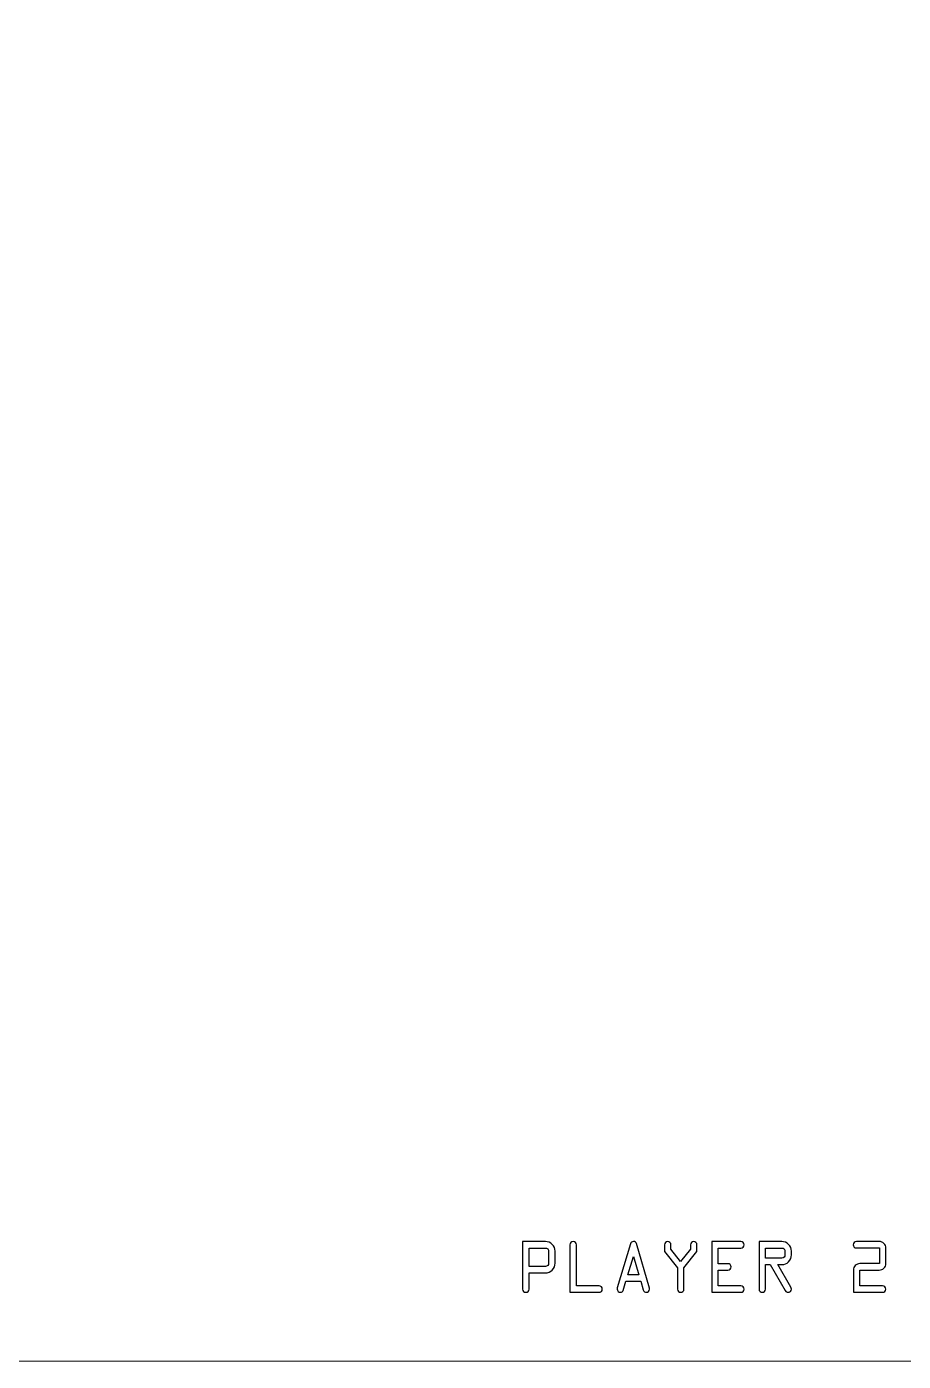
# Model space of a CAD drawing. Header units: centimetres. Extents: x -24.7 to -6.6, y 0.1 to 22.
# Drawn here: x -20.83 to -17.27, y 0.07 to 5.49 of the extents above; entities that cross this region are included whole.
import ezdxf

# ---------------------------------------------------------------- set-up
doc = ezdxf.new("R2010")
doc.units = ezdxf.units.CM
doc.header["$MEASUREMENT"] = 0
doc.layers.add('Layer 1', color=7, linetype='Continuous')

msp = doc.modelspace()

# ---------------------------------------------------------------- linework, layer by layer
at = {"layer": 'Layer 1', "lineweight": 20}
msp.add_open_spline([(-24.23734, 10.9532), (-24.23734, 10.9532), (-7.01586, 10.9532), (-7.01586, 10.9532), (-7.01586, 10.9532), (-6.78356, 10.9532), (-6.5935, 10.76314), (-6.5935, 10.53084), (-6.5935, 10.53084), (-6.5935, 10.53084), (-6.5935, 0.49496), (-6.5935, 0.49496), (-6.5935, 0.49496), (-6.5935, 0.26266), (-6.78356, 0.0726), (-7.01586, 0.0726), (-7.01586, 0.0726), (-7.01586, 0.0726), (-24.23734, 0.0726), (-24.23734, 0.0726), (-24.23734, 0.0726), (-24.46964, 0.0726), (-24.6597, 0.26266), (-24.6597, 0.49496), (-24.6597, 0.49496), (-24.6597, 0.49496), (-24.6597, 10.53084), (-24.6597, 10.53084), (-24.6597, 10.53084), (-24.6597, 10.76314), (-24.46964, 10.9532), (-24.23734, 10.9532)], degree=3, knots=[0, 0, 0, 0, 0.1111111, 0.1111111, 0.1111111, 0.1111111, 0.2222222, 0.2222222, 0.2222222, 0.2222222, 0.3333333, 0.3333333, 0.3333333, 0.3333333, 0.4444444, 0.4444444, 0.4444444, 0.4444444, 0.5555556, 0.5555556, 0.5555556, 0.5555556, 0.6666667, 0.6666667, 0.6666667, 0.6666667, 0.7777778, 0.7777778, 0.7777778, 0.7777778, 1, 1, 1, 1], dxfattribs=at)
at = {"layer": 'Layer 1', "color": 4}
for points, knots in [([(-18.81686, 0.36554), (-18.81686, 0.36554), (-18.81686, 0.55858), (-18.81686, 0.55858), (-18.81686, 0.55858), (-18.81686, 0.55858), (-18.72426, 0.55858), (-18.72426, 0.55858), (-18.72426, 0.55858), (-18.71357, 0.55858), (-18.70441, 0.55471), (-18.69669, 0.54694), (-18.69669, 0.54694), (-18.68896, 0.53921), (-18.6851, 0.52995), (-18.6851, 0.51921), (-18.6851, 0.51921), (-18.6851, 0.51921), (-18.6851, 0.47031), (-18.6851, 0.47031), (-18.6851, 0.47031), (-18.6851, 0.45957), (-18.68891, 0.45036), (-18.69658, 0.44274), (-18.69658, 0.44274), (-18.70425, 0.43507), (-18.71351, 0.43126), (-18.72426, 0.43126), (-18.72426, 0.43126), (-18.72426, 0.43126), (-18.79051, 0.43126), (-18.79051, 0.43126), (-18.79051, 0.43126), (-18.79051, 0.43126), (-18.79051, 0.36554), (-18.79051, 0.36554), (-18.79051, 0.36554), (-18.79051, 0.36194), (-18.79178, 0.35887), (-18.79432, 0.35633), (-18.79432, 0.35633), (-18.79686, 0.35379), (-18.79993, 0.35252), (-18.80352, 0.35252), (-18.80352, 0.35252), (-18.80723, 0.35252), (-18.8104, 0.35379), (-18.813, 0.35633), (-18.813, 0.35633), (-18.81559, 0.35887), (-18.81686, 0.36194), (-18.81686, 0.36554)], [0, 0, 0, 0, 0.0714286, 0.0714286, 0.0714286, 0.0714286, 0.1428571, 0.1428571, 0.1428571, 0.1428571, 0.2142857, 0.2142857, 0.2142857, 0.2142857, 0.2857143, 0.2857143, 0.2857143, 0.2857143, 0.3571429, 0.3571429, 0.3571429, 0.3571429, 0.4285714, 0.4285714, 0.4285714, 0.4285714, 0.5, 0.5, 0.5, 0.5, 0.5714286, 0.5714286, 0.5714286, 0.5714286, 0.6428571, 0.6428571, 0.6428571, 0.6428571, 0.7142857, 0.7142857, 0.7142857, 0.7142857, 0.7857143, 0.7857143, 0.7857143, 0.7857143, 0.8571429, 0.8571429, 0.8571429, 0.8571429, 1, 1, 1, 1]), ([(-18.62477, 0.35252), (-18.62477, 0.35252), (-18.62477, 0.54556), (-18.62477, 0.54556), (-18.62477, 0.54556), (-18.62477, 0.54905), (-18.6235, 0.55212), (-18.62091, 0.55471), (-18.62091, 0.55471), (-18.61832, 0.55731), (-18.61525, 0.55858), (-18.61175, 0.55858), (-18.61175, 0.55858), (-18.60826, 0.55858), (-18.60519, 0.55731), (-18.6026, 0.55471), (-18.6026, 0.55471), (-18.60001, 0.55212), (-18.59874, 0.54905), (-18.59874, 0.54556), (-18.59874, 0.54556), (-18.59874, 0.54556), (-18.59874, 0.37856), (-18.59874, 0.37856), (-18.59874, 0.37856), (-18.59874, 0.37856), (-18.50666, 0.37856), (-18.50666, 0.37856), (-18.50666, 0.37856), (-18.50306, 0.37856), (-18.49994, 0.37729), (-18.4973, 0.37475), (-18.4973, 0.37475), (-18.49465, 0.37221), (-18.49333, 0.36914), (-18.49333, 0.36554), (-18.49333, 0.36554), (-18.49333, 0.36194), (-18.49465, 0.35887), (-18.4973, 0.35633), (-18.4973, 0.35633), (-18.49994, 0.35379), (-18.50306, 0.35252), (-18.50666, 0.35252), (-18.50666, 0.35252), (-18.50666, 0.35252), (-18.62477, 0.35252), (-18.62477, 0.35252)], [0, 0, 0, 0, 0.0769231, 0.0769231, 0.0769231, 0.0769231, 0.1538462, 0.1538462, 0.1538462, 0.1538462, 0.2307692, 0.2307692, 0.2307692, 0.2307692, 0.3076923, 0.3076923, 0.3076923, 0.3076923, 0.3846154, 0.3846154, 0.3846154, 0.3846154, 0.4615385, 0.4615385, 0.4615385, 0.4615385, 0.5384615, 0.5384615, 0.5384615, 0.5384615, 0.6153846, 0.6153846, 0.6153846, 0.6153846, 0.6923077, 0.6923077, 0.6923077, 0.6923077, 0.7692308, 0.7692308, 0.7692308, 0.7692308, 0.8461538, 0.8461538, 0.8461538, 0.8461538, 1, 1, 1, 1]), ([(-18.43253, 0.37067), (-18.43253, 0.37067), (-18.37966, 0.54879), (-18.37966, 0.54879), (-18.37966, 0.54879), (-18.3776, 0.5553), (-18.37331, 0.55858), (-18.3668, 0.55858), (-18.3668, 0.55858), (-18.36045, 0.55858), (-18.35648, 0.55583), (-18.35484, 0.55027), (-18.35484, 0.55027), (-18.35484, 0.55027), (-18.30251, 0.3694), (-18.30251, 0.3694), (-18.30251, 0.3694), (-18.30209, 0.36808), (-18.30187, 0.36681), (-18.30187, 0.36554), (-18.30187, 0.36554), (-18.30187, 0.36194), (-18.30309, 0.35887), (-18.30558, 0.35633), (-18.30558, 0.35633), (-18.30807, 0.35379), (-18.31092, 0.35252), (-18.3141, 0.35252), (-18.3141, 0.35252), (-18.32092, 0.35252), (-18.32526, 0.3557), (-18.32712, 0.36199), (-18.32712, 0.36199), (-18.32712, 0.36199), (-18.33743, 0.39729), (-18.33743, 0.39729), (-18.33743, 0.39729), (-18.33743, 0.39729), (-18.39734, 0.39729), (-18.39734, 0.39729), (-18.39734, 0.39729), (-18.39734, 0.39729), (-18.40871, 0.35945), (-18.40871, 0.35945), (-18.40871, 0.35945), (-18.40898, 0.35781), (-18.4103, 0.35628), (-18.41258, 0.35474), (-18.41258, 0.35474), (-18.41485, 0.35326), (-18.41739, 0.35252), (-18.42009, 0.35252), (-18.42009, 0.35252), (-18.4239, 0.35252), (-18.42708, 0.35379), (-18.42956, 0.35638), (-18.42956, 0.35638), (-18.43205, 0.35898), (-18.43332, 0.36215), (-18.43332, 0.36586), (-18.43332, 0.36586), (-18.43332, 0.36739), (-18.43306, 0.36903), (-18.43253, 0.37067)], [0, 0, 0, 0, 0.0588235, 0.0588235, 0.0588235, 0.0588235, 0.1176471, 0.1176471, 0.1176471, 0.1176471, 0.1764706, 0.1764706, 0.1764706, 0.1764706, 0.2352941, 0.2352941, 0.2352941, 0.2352941, 0.2941176, 0.2941176, 0.2941176, 0.2941176, 0.3529412, 0.3529412, 0.3529412, 0.3529412, 0.4117647, 0.4117647, 0.4117647, 0.4117647, 0.4705882, 0.4705882, 0.4705882, 0.4705882, 0.5294118, 0.5294118, 0.5294118, 0.5294118, 0.5882353, 0.5882353, 0.5882353, 0.5882353, 0.6470588, 0.6470588, 0.6470588, 0.6470588, 0.7058824, 0.7058824, 0.7058824, 0.7058824, 0.7647059, 0.7647059, 0.7647059, 0.7647059, 0.8235294, 0.8235294, 0.8235294, 0.8235294, 0.8823529, 0.8823529, 0.8823529, 0.8823529, 1, 1, 1, 1]), ([(-18.16217, 0.45142), (-18.16217, 0.45142), (-18.16217, 0.36554), (-18.16217, 0.36554), (-18.16217, 0.36554), (-18.16217, 0.36194), (-18.16344, 0.35887), (-18.16604, 0.35633), (-18.16604, 0.35633), (-18.16863, 0.35379), (-18.1717, 0.35252), (-18.17519, 0.35252), (-18.17519, 0.35252), (-18.1789, 0.35252), (-18.18207, 0.35379), (-18.18466, 0.35633), (-18.18466, 0.35633), (-18.18726, 0.35887), (-18.18853, 0.36194), (-18.18853, 0.36554), (-18.18853, 0.36554), (-18.18853, 0.36554), (-18.18853, 0.45132), (-18.18853, 0.45132), (-18.18853, 0.45132), (-18.18853, 0.45132), (-18.24123, 0.51762), (-18.24123, 0.51762), (-18.24123, 0.51762), (-18.24123, 0.51762), (-18.24123, 0.54524), (-18.24123, 0.54524), (-18.24123, 0.54524), (-18.24123, 0.54895), (-18.23996, 0.55212), (-18.23742, 0.55471), (-18.23742, 0.55471), (-18.23488, 0.55731), (-18.23181, 0.55858), (-18.22821, 0.55858), (-18.22821, 0.55858), (-18.22462, 0.55858), (-18.22149, 0.55725), (-18.21885, 0.55456), (-18.21885, 0.55456), (-18.2162, 0.55191), (-18.21488, 0.54874), (-18.21488, 0.54508), (-18.21488, 0.54508), (-18.21488, 0.54508), (-18.21488, 0.52699), (-18.21488, 0.52699), (-18.21488, 0.52699), (-18.21488, 0.52699), (-18.17551, 0.47698), (-18.17551, 0.47698), (-18.17551, 0.47698), (-18.17551, 0.47698), (-18.1355, 0.52746), (-18.1355, 0.52746), (-18.1355, 0.52746), (-18.1355, 0.52746), (-18.1355, 0.5454), (-18.1355, 0.5454), (-18.1355, 0.5454), (-18.1355, 0.54895), (-18.13423, 0.55207), (-18.13164, 0.55466), (-18.13164, 0.55466), (-18.12905, 0.55725), (-18.12598, 0.55858), (-18.12249, 0.55858), (-18.12249, 0.55858), (-18.1191, 0.55858), (-18.11603, 0.55736), (-18.11344, 0.55493), (-18.11344, 0.55493), (-18.11079, 0.55249), (-18.10947, 0.54926), (-18.10947, 0.54524), (-18.10947, 0.54524), (-18.10947, 0.54524), (-18.10947, 0.51794), (-18.10947, 0.51794), (-18.10947, 0.51794), (-18.10947, 0.51794), (-18.16217, 0.45142), (-18.16217, 0.45142)], [0, 0, 0, 0, 0.0434783, 0.0434783, 0.0434783, 0.0434783, 0.0869565, 0.0869565, 0.0869565, 0.0869565, 0.1304348, 0.1304348, 0.1304348, 0.1304348, 0.173913, 0.173913, 0.173913, 0.173913, 0.2173913, 0.2173913, 0.2173913, 0.2173913, 0.2608696, 0.2608696, 0.2608696, 0.2608696, 0.3043478, 0.3043478, 0.3043478, 0.3043478, 0.3478261, 0.3478261, 0.3478261, 0.3478261, 0.3913043, 0.3913043, 0.3913043, 0.3913043, 0.4347826, 0.4347826, 0.4347826, 0.4347826, 0.4782609, 0.4782609, 0.4782609, 0.4782609, 0.5217391, 0.5217391, 0.5217391, 0.5217391, 0.5652174, 0.5652174, 0.5652174, 0.5652174, 0.6086957, 0.6086957, 0.6086957, 0.6086957, 0.6521739, 0.6521739, 0.6521739, 0.6521739, 0.6956522, 0.6956522, 0.6956522, 0.6956522, 0.7391304, 0.7391304, 0.7391304, 0.7391304, 0.7826087, 0.7826087, 0.7826087, 0.7826087, 0.826087, 0.826087, 0.826087, 0.826087, 0.8695652, 0.8695652, 0.8695652, 0.8695652, 0.9130435, 0.9130435, 0.9130435, 0.9130435, 1, 1, 1, 1]), ([(-17.93135, 0.53223), (-17.93135, 0.53223), (-18.02343, 0.53223), (-18.02343, 0.53223), (-18.02343, 0.53223), (-18.02343, 0.53223), (-18.02343, 0.46873), (-18.02343, 0.46873), (-18.02343, 0.46873), (-18.02343, 0.46873), (-17.98374, 0.46873), (-17.98374, 0.46873), (-17.98374, 0.46873), (-17.98025, 0.46873), (-17.97718, 0.46746), (-17.97459, 0.46486), (-17.97459, 0.46486), (-17.97199, 0.46227), (-17.97072, 0.4592), (-17.97072, 0.45571), (-17.97072, 0.45571), (-17.97072, 0.452), (-17.97199, 0.44883), (-17.97453, 0.44624), (-17.97453, 0.44624), (-17.97707, 0.44364), (-17.98014, 0.44237), (-17.98374, 0.44237), (-17.98374, 0.44237), (-17.98374, 0.44237), (-18.02343, 0.44237), (-18.02343, 0.44237), (-18.02343, 0.44237), (-18.02343, 0.44237), (-18.02343, 0.37856), (-18.02343, 0.37856), (-18.02343, 0.37856), (-18.02343, 0.37856), (-17.93103, 0.37856), (-17.93103, 0.37856), (-17.93103, 0.37856), (-17.92754, 0.37856), (-17.92447, 0.37729), (-17.92188, 0.37475), (-17.92188, 0.37475), (-17.91929, 0.37221), (-17.91802, 0.36914), (-17.91802, 0.36554), (-17.91802, 0.36554), (-17.91802, 0.36194), (-17.91934, 0.35887), (-17.92199, 0.35633), (-17.92199, 0.35633), (-17.92463, 0.35379), (-17.92775, 0.35252), (-17.93135, 0.35252), (-17.93135, 0.35252), (-17.93135, 0.35252), (-18.04946, 0.35252), (-18.04946, 0.35252), (-18.04946, 0.35252), (-18.04946, 0.35252), (-18.04946, 0.55858), (-18.04946, 0.55858), (-18.04946, 0.55858), (-18.04946, 0.55858), (-17.93135, 0.55858), (-17.93135, 0.55858), (-17.93135, 0.55858), (-17.92775, 0.55858), (-17.92463, 0.55725), (-17.92199, 0.55461), (-17.92199, 0.55461), (-17.91934, 0.55196), (-17.91802, 0.54884), (-17.91802, 0.54524), (-17.91802, 0.54524), (-17.91802, 0.54175), (-17.91934, 0.53868), (-17.92199, 0.53609), (-17.92199, 0.53609), (-17.92463, 0.5335), (-17.92775, 0.53223), (-17.93135, 0.53223)], [0, 0, 0, 0, 0.0454545, 0.0454545, 0.0454545, 0.0454545, 0.0909091, 0.0909091, 0.0909091, 0.0909091, 0.1363636, 0.1363636, 0.1363636, 0.1363636, 0.1818182, 0.1818182, 0.1818182, 0.1818182, 0.2272727, 0.2272727, 0.2272727, 0.2272727, 0.2727273, 0.2727273, 0.2727273, 0.2727273, 0.3181818, 0.3181818, 0.3181818, 0.3181818, 0.3636364, 0.3636364, 0.3636364, 0.3636364, 0.4090909, 0.4090909, 0.4090909, 0.4090909, 0.4545455, 0.4545455, 0.4545455, 0.4545455, 0.5, 0.5, 0.5, 0.5, 0.5454545, 0.5454545, 0.5454545, 0.5454545, 0.5909091, 0.5909091, 0.5909091, 0.5909091, 0.6363636, 0.6363636, 0.6363636, 0.6363636, 0.6818182, 0.6818182, 0.6818182, 0.6818182, 0.7272727, 0.7272727, 0.7272727, 0.7272727, 0.7727273, 0.7727273, 0.7727273, 0.7727273, 0.8181818, 0.8181818, 0.8181818, 0.8181818, 0.8636364, 0.8636364, 0.8636364, 0.8636364, 0.9090909, 0.9090909, 0.9090909, 0.9090909, 1, 1, 1, 1]), ([(-17.85737, 0.36554), (-17.85737, 0.36554), (-17.85737, 0.55858), (-17.85737, 0.55858), (-17.85737, 0.55858), (-17.85737, 0.55858), (-17.7653, 0.55858), (-17.7653, 0.55858), (-17.7653, 0.55858), (-17.75466, 0.55858), (-17.74551, 0.55471), (-17.73778, 0.54694), (-17.73778, 0.54694), (-17.73011, 0.53921), (-17.72625, 0.52995), (-17.72625, 0.51921), (-17.72625, 0.51921), (-17.72625, 0.51921), (-17.72625, 0.50429), (-17.72625, 0.50429), (-17.72625, 0.50429), (-17.72625, 0.49344), (-17.73006, 0.48418), (-17.73773, 0.47645), (-17.73773, 0.47645), (-17.74535, 0.46878), (-17.75456, 0.46492), (-17.7653, 0.46492), (-17.7653, 0.46492), (-17.7653, 0.46492), (-17.78186, 0.46492), (-17.78186, 0.46492), (-17.78186, 0.46492), (-17.78186, 0.46492), (-17.72873, 0.37348), (-17.72873, 0.37348), (-17.72873, 0.37348), (-17.72709, 0.37078), (-17.72625, 0.36808), (-17.72625, 0.36538), (-17.72625, 0.36538), (-17.72625, 0.36189), (-17.72757, 0.35887), (-17.73027, 0.35633), (-17.73027, 0.35633), (-17.73297, 0.35379), (-17.73604, 0.35252), (-17.73948, 0.35252), (-17.73948, 0.35252), (-17.74466, 0.35252), (-17.74858, 0.3548), (-17.75128, 0.35945), (-17.75128, 0.35945), (-17.75128, 0.35945), (-17.8124, 0.46492), (-17.8124, 0.46492), (-17.8124, 0.46492), (-17.8124, 0.46492), (-17.83102, 0.46492), (-17.83102, 0.46492), (-17.83102, 0.46492), (-17.83102, 0.46492), (-17.83102, 0.36554), (-17.83102, 0.36554), (-17.83102, 0.36554), (-17.83102, 0.36194), (-17.83235, 0.35887), (-17.83499, 0.35633), (-17.83499, 0.35633), (-17.83764, 0.35379), (-17.84076, 0.35252), (-17.84436, 0.35252), (-17.84436, 0.35252), (-17.84796, 0.35252), (-17.85102, 0.35379), (-17.85356, 0.35633), (-17.85356, 0.35633), (-17.8561, 0.35887), (-17.85737, 0.36194), (-17.85737, 0.36554)], [0, 0, 0, 0, 0.047619, 0.047619, 0.047619, 0.047619, 0.0952381, 0.0952381, 0.0952381, 0.0952381, 0.1428571, 0.1428571, 0.1428571, 0.1428571, 0.1904762, 0.1904762, 0.1904762, 0.1904762, 0.2380952, 0.2380952, 0.2380952, 0.2380952, 0.2857143, 0.2857143, 0.2857143, 0.2857143, 0.3333333, 0.3333333, 0.3333333, 0.3333333, 0.3809524, 0.3809524, 0.3809524, 0.3809524, 0.4285714, 0.4285714, 0.4285714, 0.4285714, 0.4761905, 0.4761905, 0.4761905, 0.4761905, 0.5238095, 0.5238095, 0.5238095, 0.5238095, 0.5714286, 0.5714286, 0.5714286, 0.5714286, 0.6190476, 0.6190476, 0.6190476, 0.6190476, 0.6666667, 0.6666667, 0.6666667, 0.6666667, 0.7142857, 0.7142857, 0.7142857, 0.7142857, 0.7619048, 0.7619048, 0.7619048, 0.7619048, 0.8095238, 0.8095238, 0.8095238, 0.8095238, 0.8571429, 0.8571429, 0.8571429, 0.8571429, 0.9047619, 0.9047619, 0.9047619, 0.9047619, 1, 1, 1, 1]), ([(-17.3561, 0.35252), (-17.3561, 0.35252), (-17.47479, 0.35252), (-17.47479, 0.35252), (-17.47479, 0.35252), (-17.47479, 0.35252), (-17.47479, 0.44264), (-17.47479, 0.44264), (-17.47479, 0.44264), (-17.47479, 0.44989), (-17.47225, 0.45608), (-17.46711, 0.46126), (-17.46711, 0.46126), (-17.46198, 0.46645), (-17.45584, 0.46904), (-17.44865, 0.46904), (-17.44865, 0.46904), (-17.44865, 0.46904), (-17.36938, 0.46904), (-17.36938, 0.46904), (-17.36938, 0.46904), (-17.36938, 0.46904), (-17.36938, 0.53254), (-17.36938, 0.53254), (-17.36938, 0.53254), (-17.36938, 0.53254), (-17.46267, 0.53254), (-17.46267, 0.53254), (-17.46267, 0.53254), (-17.46643, 0.53254), (-17.4695, 0.53381), (-17.47198, 0.53635), (-17.47198, 0.53635), (-17.47447, 0.53889), (-17.47574, 0.54196), (-17.47574, 0.54556), (-17.47574, 0.54556), (-17.47574, 0.54916), (-17.47447, 0.55223), (-17.47198, 0.55477), (-17.47198, 0.55477), (-17.4695, 0.55731), (-17.46643, 0.55858), (-17.46267, 0.55858), (-17.46267, 0.55858), (-17.46267, 0.55858), (-17.36943, 0.55858), (-17.36943, 0.55858), (-17.36943, 0.55858), (-17.36218, 0.55858), (-17.35599, 0.55604), (-17.3508, 0.5509), (-17.3508, 0.5509), (-17.34562, 0.54577), (-17.34302, 0.53963), (-17.34302, 0.53249), (-17.34302, 0.53249), (-17.34302, 0.53249), (-17.34302, 0.46904), (-17.34302, 0.46904), (-17.34302, 0.46904), (-17.34302, 0.46174), (-17.34562, 0.4555), (-17.3508, 0.45036), (-17.3508, 0.45036), (-17.35599, 0.44523), (-17.36218, 0.44269), (-17.36943, 0.44269), (-17.36943, 0.44269), (-17.36943, 0.44269), (-17.44875, 0.44269), (-17.44875, 0.44269), (-17.44875, 0.44269), (-17.44875, 0.44269), (-17.44875, 0.37856), (-17.44875, 0.37856), (-17.44875, 0.37856), (-17.44875, 0.37856), (-17.3561, 0.37856), (-17.3561, 0.37856), (-17.3561, 0.37856), (-17.35255, 0.37856), (-17.34948, 0.37729), (-17.34689, 0.37475), (-17.34689, 0.37475), (-17.34429, 0.37221), (-17.34302, 0.36914), (-17.34302, 0.36554), (-17.34302, 0.36554), (-17.34302, 0.36194), (-17.34429, 0.35887), (-17.34689, 0.35633), (-17.34689, 0.35633), (-17.34948, 0.35379), (-17.35255, 0.35252), (-17.3561, 0.35252)], [0, 0, 0, 0, 0.04, 0.04, 0.04, 0.04, 0.08, 0.08, 0.08, 0.08, 0.12, 0.12, 0.12, 0.12, 0.16, 0.16, 0.16, 0.16, 0.2, 0.2, 0.2, 0.2, 0.24, 0.24, 0.24, 0.24, 0.28, 0.28, 0.28, 0.28, 0.32, 0.32, 0.32, 0.32, 0.36, 0.36, 0.36, 0.36, 0.4, 0.4, 0.4, 0.4, 0.44, 0.44, 0.44, 0.44, 0.48, 0.48, 0.48, 0.48, 0.52, 0.52, 0.52, 0.52, 0.56, 0.56, 0.56, 0.56, 0.6, 0.6, 0.6, 0.6, 0.64, 0.64, 0.64, 0.64, 0.68, 0.68, 0.68, 0.68, 0.72, 0.72, 0.72, 0.72, 0.76, 0.76, 0.76, 0.76, 0.8, 0.8, 0.8, 0.8, 0.84, 0.84, 0.84, 0.84, 0.88, 0.88, 0.88, 0.88, 0.92, 0.92, 0.92, 0.92, 1, 1, 1, 1]), ([(-18.79051, 0.4573), (-18.79051, 0.4573), (-18.7242, 0.4573), (-18.7242, 0.4573), (-18.7242, 0.4573), (-18.72066, 0.4573), (-18.71764, 0.45857), (-18.71505, 0.46111), (-18.71505, 0.46111), (-18.71246, 0.46365), (-18.71113, 0.46671), (-18.71113, 0.47031), (-18.71113, 0.47031), (-18.71113, 0.47031), (-18.71113, 0.51921), (-18.71113, 0.51921), (-18.71113, 0.51921), (-18.71113, 0.52281), (-18.71246, 0.52588), (-18.71505, 0.52842), (-18.71505, 0.52842), (-18.71764, 0.53096), (-18.72066, 0.53223), (-18.7242, 0.53223), (-18.7242, 0.53223), (-18.7242, 0.53223), (-18.79051, 0.53223), (-18.79051, 0.53223), (-18.79051, 0.53223), (-18.79051, 0.53223), (-18.79051, 0.4573), (-18.79051, 0.4573)], [0, 0, 0, 0, 0.1111111, 0.1111111, 0.1111111, 0.1111111, 0.2222222, 0.2222222, 0.2222222, 0.2222222, 0.3333333, 0.3333333, 0.3333333, 0.3333333, 0.4444444, 0.4444444, 0.4444444, 0.4444444, 0.5555556, 0.5555556, 0.5555556, 0.5555556, 0.6666667, 0.6666667, 0.6666667, 0.6666667, 0.7777778, 0.7777778, 0.7777778, 0.7777778, 1, 1, 1, 1]), ([(-18.36696, 0.49825), (-18.36696, 0.49825), (-18.3894, 0.42364), (-18.3894, 0.42364), (-18.3894, 0.42364), (-18.3894, 0.42364), (-18.34516, 0.42364), (-18.34516, 0.42364), (-18.34516, 0.42364), (-18.34516, 0.42364), (-18.36696, 0.49825), (-18.36696, 0.49825)], [0, 0, 0, 0, 0.25, 0.25, 0.25, 0.25, 0.5, 0.5, 0.5, 0.5, 1, 1, 1, 1]), ([(-17.83102, 0.49095), (-17.83102, 0.49095), (-17.76525, 0.49095), (-17.76525, 0.49095), (-17.76525, 0.49095), (-17.76165, 0.49095), (-17.75858, 0.49222), (-17.75604, 0.49476), (-17.75604, 0.49476), (-17.75355, 0.4973), (-17.75228, 0.50037), (-17.75228, 0.50397), (-17.75228, 0.50397), (-17.75228, 0.50397), (-17.75228, 0.51921), (-17.75228, 0.51921), (-17.75228, 0.51921), (-17.75228, 0.52281), (-17.75355, 0.52588), (-17.75604, 0.52842), (-17.75604, 0.52842), (-17.75858, 0.53096), (-17.76165, 0.53223), (-17.76525, 0.53223), (-17.76525, 0.53223), (-17.76525, 0.53223), (-17.83102, 0.53223), (-17.83102, 0.53223), (-17.83102, 0.53223), (-17.83102, 0.53223), (-17.83102, 0.49095), (-17.83102, 0.49095)], [0, 0, 0, 0, 0.1111111, 0.1111111, 0.1111111, 0.1111111, 0.2222222, 0.2222222, 0.2222222, 0.2222222, 0.3333333, 0.3333333, 0.3333333, 0.3333333, 0.4444444, 0.4444444, 0.4444444, 0.4444444, 0.5555556, 0.5555556, 0.5555556, 0.5555556, 0.6666667, 0.6666667, 0.6666667, 0.6666667, 0.7777778, 0.7777778, 0.7777778, 0.7777778, 1, 1, 1, 1])]:
    msp.add_open_spline(points, degree=3, knots=knots, dxfattribs=at)

doc.saveas('drawing.dxf')
